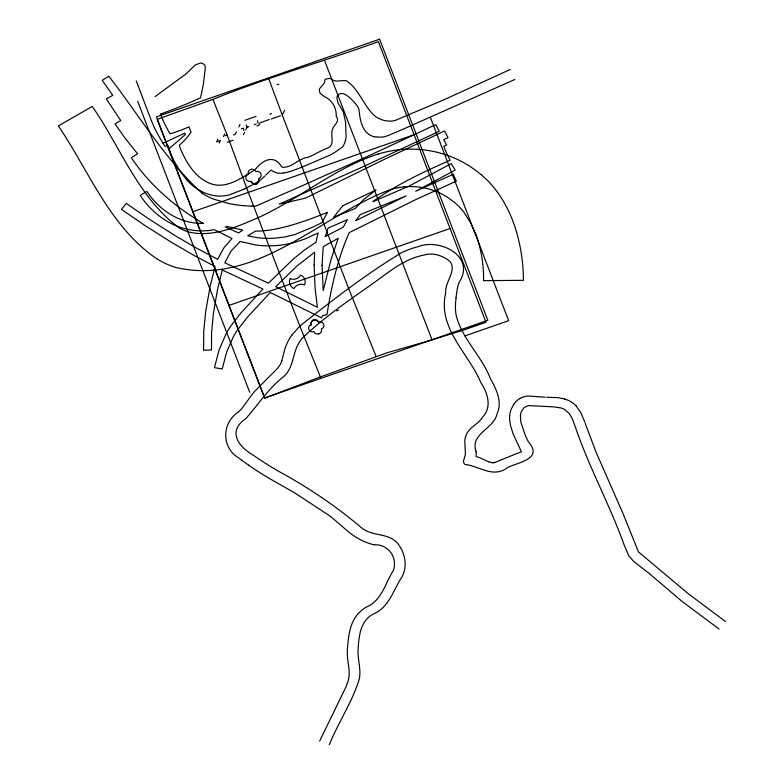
<?xml version="1.0" encoding="UTF-8"?>
<svg xmlns="http://www.w3.org/2000/svg" width="784" height="784" viewBox="0 0 784 784"><rect width="100%" height="100%" fill="white"/><g stroke="black" fill="none" stroke-linecap="round" stroke-linejoin="round"><path stroke-width="1.18" d="M455.994 297.959L456.935 290.884A49.088 46.442 -2 0 1 459.101 282.367C476.123 256.456 439.912 237.973 418.303 246.607A86.505 81.84 -2 0 0 402.143 252.389C367.392 273.185 335.121 298.165 303.339 323.273A96.951 91.718 -2 0 0 299.792 326.369A78.008 73.804 -2 0 0 298.185 327.888L292.118 334.788M317.99 233.309L315.932 242.256L304.564 249.988L293.471 258.896L268.402 283.21L224.753 262.777L231.035 251.145L240.159 241.472M281.819 360.63L284.876 349.096A52.949 50.088 -2 0 1 292.079 334.768M217.893 139.052L216.727 141.973L220.441 140.395L219.275 143.1M223.46 136.651L224.626 133.927M238.816 126.979L239.992 124.411M245.804 129.86L246.98 127.361L246.274 124.97M236.464 131.81L235.278 134.221L233.426 135.005M243.442 134.681L244.618 132.271M376.163 356.563L348.38 287.924L282.309 115.15L284.661 110.319M329.28 744.8C338.286 722.436 352.339 702.052 359.307 678.983C361.12 669.908 358.112 660.922 358.014 651.867C358.67 638.294 359.474 621.634 372.929 614.244C388.345 608.031 392.774 591.812 400.663 578.955C408.337 567.753 405.455 552.465 396.998 542.616C387.796 532.826 372.253 536.393 361.934 528.112C336.522 506.523 308.7 487.707 279.369 471.703A314.247 297.303 -2 0 1 253.742 455.514C238.914 447.105 226.703 431.504 245.911 418.519C258.142 404.779 268.069 388.991 282.701 377.369C293.628 368.882 292.275 354.025 298.831 343.02A39.249 37.142 -2 0 1 302.261 338.159C323.037 318.196 347.038 301.673 370.597 285.131C387.188 273.528 403.143 259.171 423.605 255.133C432.837 252.262 442.676 255.535 449.996 261.376C457.131 270.901 444.626 281.966 445.743 292.687C437.158 328.192 468.567 353.065 480.915 382.739C487.677 392.853 492.136 406.896 482.787 416.902C478.23 424.546 468.107 427.574 465.588 436.59A21.815 20.639 -2 0 0 464.775 440.667L465.412 454.387L463.403 461.384L464.226 463.765A4.567 4.322 -2 0 0 465.079 464.461C479.72 466.137 493.381 478.71 507.865 467.382C519.077 462.021 543.42 458.836 528.279 441.608A105.84 100.136 -2 0 1 524.957 434.385L520.782 421.978L520.419 415.079A15.876 15.023 -2 0 1 521.566 411.208L524.084 407.553L528.269 405.573L553.994 406.906L561.393 408.043L564.617 409.375L569.39 413.668L572.389 418.93L575.436 427.231C589.127 467.607 609.942 505.072 624.231 545.203L628.778 555.787L633.648 561.403L649.142 573.447L682.1 601.465L719.085 629.042M319.637 741.105L344.999 688.94A81.154 76.783 -2 0 0 345.862 687.078L347.89 681.727A31.683 29.968 -2 0 0 348.9 677.092A39.053 36.946 -2 0 0 349.125 671.261A48.618 46.001 -2 0 0 348.958 668.683L347.724 659.471A69.678 65.925 -2 0 1 347.479 656.982L347.39 655.63A76.832 72.687 -2 0 1 347.557 647.055C348.596 634.325 350.379 619.968 360.767 611.177A42.512 40.219 -2 0 1 362.404 609.795A56.869 53.802 -2 0 1 365.648 607.394C381.69 601.142 385.111 583.482 393.401 570.389C397.851 557.199 388.1 543.998 374.086 544.792M327.428 212.484L321.852 222.705L313.933 226.615L294.568 234.632L284.945 236.935L275.008 238.169A84.535 79.978 -2 0 1 257.181 237.64L247.734 235.817L255.437 231.133L258.544 231.104A83.702 79.184 -2 0 0 264.12 230.77C286.091 228.379 307.005 220.402 327.457 212.444M513.843 404.191L511.129 409.366A27.587 26.097 -2 0 0 509.571 418.705L510.433 425.232L513.108 433.866L521.448 451.839L517.479 453.338M265.619 175.214L271.068 170.04L272.665 171.128A14.671 13.877 -2 0 0 280.368 173.313L283.612 172.999M264.737 176.135L259.475 180.859L253.516 184.407M342.608 205.947L333.592 217.295L355.279 208.456L364.433 198.862L375.987 190.002M274.39 371.616L272.528 373.429M271.93 373.997L254.516 391.52A87.867 83.133 -2 0 0 251.693 395.077L241.982 408.346A37.897 35.848 -2 0 1 240.521 409.905L238.601 411.786M238.336 412.031C221.774 422.772 221.147 447.801 238.757 457.895A113.582 107.457 -2 0 0 241.874 460.335M169.03 148.803L185.406 134.485L184.897 133.123L163.033 143.168M155.173 96.559L186.131 73.814L195.108 65.072L200.302 63.083A6.37 6.027 -2 0 1 202.576 63.406L204.889 65.131L205.339 67.836L203.37 84.329L200.537 97.843L192.345 101.489A476.241 450.565 -2 0 1 160.495 114.043A122.539 115.934 -2 0 0 170.069 133.77A116.306 110.034 -2 0 0 188.964 126.802L191.051 132.212A70.609 66.797 -2 0 1 179.291 145.246A73.03 69.1 -2 0 0 180.751 149.509C186.474 162.69 194.608 176.39 208.191 182.603C223.734 190.257 239.424 179.389 252.399 171.412A33.477 31.664 -2 0 0 255.682 168.932C263.267 159.554 274.439 154.35 281.73 166.933A3.175 3.009 -2 0 0 282.554 167.266C292.138 167.835 298.547 158.29 307.965 157.31C314.629 154.86 320.293 150.636 327.036 148.362C335.601 145.383 330.191 135.877 332.357 129.703C333.582 124.617 340.442 122.03 336.228 116.257C336.552 107.643 332.21 100.332 324.498 96.589A30.811 29.155 -2 0 0 322.832 95.491L320.068 93.325L319.294 90.229A6.811 6.439 -2 0 1 319.676 88.602L324.272 83.114L325.115 79.213L329.358 78.42A7.399 6.997 -2 0 1 331.015 78.831C335.748 83.163 341.383 79.605 346.557 80.85C358.935 89.18 363.374 105.027 373.85 115.15A25.509 24.137 -2 0 0 379.711 118.874L382.347 119.913A23.402 22.138 -2 0 0 387.276 120.991L390.883 121.118A20.315 19.218 -2 0 0 395.048 120.52L443.205 100.117L510.188 69.502M338.864 149.558L342.922 146.765A32.066 30.331 -2 0 0 346.107 137.229L345.509 121.667L343.402 112.396A22.266 21.07 -2 0 0 342.069 109.74L338.022 103.174L336.934 98.206A10.417 9.849 -2 0 1 337.247 96.207C342.304 87.739 353.672 101.263 357.269 105.948A20.786 19.659 -2 0 1 358.994 109.731C360.13 120.52 362.061 133.564 374.438 136.896M338.394 149.901L337.786 150.342M337.61 150.469L333.308 153.311A69.766 66.013 -2 0 1 330.231 155.065L301.811 167.208M519.763 398.586L520.37 398.233A18.238 17.258 -2 0 1 528.416 396.047L536.746 396.606M391.432 134.152L404.426 128.586M390.638 134.564L384.826 136.69A22.226 21.021 -2 0 1 380.426 137.122L377.868 137.063M245.147 188.601L252.399 184.955M244.657 188.846L244.167 189.091M243.667 189.336L228.918 195.01A38.759 36.672 -2 0 1 224.057 195.863L222.823 195.971A34.094 32.252 -2 0 1 216.58 195.912L216.09 195.863A38.955 36.858 -2 0 1 208.142 194.138L206.79 193.697A44.659 42.248 -2 0 1 202.929 192.119L200.077 190.679A47.559 45.002 -2 0 1 196.598 188.572L193.285 186.171A55.703 52.704 -2 0 1 186.514 179.673M318.069 233.005L304.79 239.032L293.686 242.677A93.551 88.504 -2 0 1 274.429 245.696L266.374 245.843A91.13 86.211 -2 0 1 256.084 245.059L240.286 241.511M375.742 190.12L342.824 205.751M500.917 459.983L517.058 453.466M500.388 460.237L495.106 462.374M269.284 119.472L259.994 122.912L258.818 125.332L256.956 125.979M279.202 204.124L359.778 168.246L439.275 131.3L435.757 124.607L367.951 156.212L302.448 185.661L255.711 206.143L251.674 206.114M301.164 167.482L290.09 171.549A54.282 51.352 -2 0 1 284.269 172.901L283.847 172.96M514.872 79.458L404.515 128.556M244.873 120.334L256.025 116.336M246.98 127.361L248.832 126.626M254.408 124.695L256.27 123.95M251.174 181.996A3.959 3.744 -2 0 0 256.26 184.064L256.339 184.034M232.966 140.238L227.389 142.276M212.915 99.392C267.128 77.449 323.4 61.544 378.398 41.64L485.992 322.244L461.825 330.642L428.309 341.011L387.316 352.682L314.835 378.995L264.698 398.223L157.163 119.54L159.015 118.776A21.913 6.742 -21.1 0 1 164.591 116.659L212.915 99.392L227.164 135.044L246.989 188.875L299.41 325.007L320.411 377.006M336.552 310.827L338.414 310.141M271.156 119.031L280.447 115.767M225.302 135.691L227.164 135.044M192.57 211.817L413.834 134.838M228.654 305.525L449.918 228.546M464.902 335.915L508.659 320.685L430.485 117.659M269.745 114.307L271.607 113.66M226.752 226.36L242.638 230.075L238.601 232.946L225.165 226.89M378.133 154.046C334.366 168.06 299.096 199.312 257.475 217.962C235.955 227.291 211.807 237.826 187.974 231.839A41.444 39.21 -2 0 1 178.899 227.654M306.015 197.852L385.424 158.838L444.567 130.977L448.036 137.69L443.705 139.709L446.674 144.922L443.871 146.353C446.174 152.909 447.076 153.87 450.143 160.25C423.497 172.01 396.586 184.397 372.978 201.645L409.405 185.926L451.143 163.64L455.181 170.069L415.687 191.267L453.162 174.313L456.376 181.143L415.677 199.646L349.252 232.583C337.835 258.308 331.475 286.082 327.104 313.806L326.889 314.698L322.724 315.55L321.46 317.804L270.245 292.491L247.381 317.265L237.121 330.476A93.276 88.249 -2 0 0 233.191 337.071L226.703 351.957L222.225 368.95L214.434 367.657L219.187 349.654L226.145 333.68A101.185 95.726 -2 0 1 230.408 326.536L240.61 313.296L262.944 289.012L222.225 269.98L217.384 290.256L213.336 313.943L211.553 333.161L211.484 349.948L203.575 350.281L203.713 331.603L205.653 311.807L210.239 285.768L215.071 266.482L193.893 255.378L170.657 241.825L145.02 225.557L121.461 209.416L126.244 203.428L149.558 219.402L174.959 235.533L196.118 247.92L217.697 259.318L223.754 248.009L232.005 238.473L214.277 229.712L208.505 230.545A63.935 60.486 -2 0 1 182.398 228.007C164.963 222.764 150.185 210.455 140.179 195.432L146.902 191.443C155.898 204.967 169.138 216.1 184.818 220.892A56.36 53.322 -2 0 0 203.213 223.371L203.232 223.371M305.329 198.058L304.3 198.362M303.614 198.558L281.025 203.82M241.384 128.743L243.246 128.262L243.942 130.369M276.977 84.535L278.849 84.251M399.615 149.626L391.863 150.734A115.963 109.711 -2 0 0 378.133 154.056M403.809 186.847L399.066 187.523A75.695 71.618 -2 0 0 390.599 189.552C319.931 215.541 257.132 286.513 175.44 267.403A81.34 76.95 -2 0 1 157.094 258.975C110.162 227.301 89.043 171.216 58.388 125.92L92.247 106.418C120.393 146.784 138.239 197.548 178.879 227.683M493.234 462.736L493.41 462.727A8.928 8.448 -2 0 0 495.106 462.364M203.301 223.371C175.204 207.094 149.587 185.004 131.33 157.702L137.621 153.801L125.234 138.356L115.013 123.999L120.756 120.569L106.31 98.892L112.759 95.354L102.214 80.36L108.839 76.234C139.199 115.238 164.944 159.495 201.831 192.942M374.654 136.886L377.398 137.033M483.875 280.662L523.447 280.319A203.379 192.413 -2 0 0 521.84 257.201C518.626 233.456 510.766 209.867 496.252 190.571A107.045 101.273 -2 0 0 487.668 180.594L481.151 174.538M546.595 397.243L556.846 397.576A49.363 46.697 -2 0 1 558.286 397.723L564.754 399.036M544.949 397.223L537.069 396.655M488.589 461.796L480.69 458.101A30.439 28.802 -2 0 0 476.074 456.562A39.592 37.456 -2 0 0 476.084 451.702M248.616 465.186L241.874 460.335M725.612 621.604L688.45 593.86L638.47 551.916L623.094 513.736L596.154 452.417L585.178 423.262M454.632 202.429L458.875 206.398A67.826 64.17 -2 0 1 464.03 212.435L470.527 222.656L475.77 234.289M576.289 406.141L581.032 413.041L584.815 422.184M186.504 179.683L179.565 170.461L173.205 159.397A81.673 77.273 -2 0 1 170.971 154.35L168.031 145.54L165.003 146.383L160.808 139.513A133.26 126.077 -2 0 1 150.391 118.061L136.259 80.958M432.033 339.815L324.468 60.28M137.661 101.263L249.733 392.314M268.647 78.459L282.309 115.15M257.417 120.707L258.122 123.157M476.104 451.702C469.704 433.454 493.832 429.397 497.125 413.589C502.769 401.388 495.9 388.658 490.108 377.976C481.405 355.603 461.923 338.796 456.141 315.227A42.336 40.053 -2 0 1 455.651 311.532L455.533 309.925M403.819 186.896A65.562 62.024 -2 0 1 454.514 202.556M475.927 234.23A150.028 141.943 -2 0 1 483.601 280.662M399.615 149.675A105.134 99.47 -2 0 1 481.033 174.665M374.076 544.831A58.888 55.713 -2 0 1 357.543 538.089L355.848 537.109A74.147 70.148 -2 0 1 349.272 532.483L331.201 516.96A82.614 78.165 -2 0 0 328.035 514.765L294.451 492.724L273.998 481.121A324.409 306.916 -2 0 1 248.616 465.177M274.371 371.606A56.007 52.989 -2 0 0 278.173 367.559L280.231 364.54A23.001 21.766 -2 0 0 281.799 360.62M455.455 309.925A88.014 83.271 -2 0 1 456.053 297.969M493.205 462.805A10.368 9.81 -2 0 1 488.657 461.678M513.873 404.211A20.07 18.983 -2 0 1 519.733 398.546M564.754 399.046A25.696 24.304 -2 0 1 576.358 406.083M201.782 193.001A57.036 53.969 -2 0 0 214.473 199.401L229.075 203.605A119.442 113.004 -2 0 0 251.674 206.084M311.209 325.252A3.959 3.744 -2 0 1 313.561 320.45A3.959 3.744 -2 0 1 318.637 322.626M258.563 179.281A3.959 3.744 -2 0 1 256.26 184.064M314.139 264.963L315.041 287.757L317.383 307.279L275.723 286.699L296.646 266.295L314.658 252.174L314.139 264.963M322.057 265.159L323.214 290.492L330.985 259.729L338.188 238.267L323.224 246.686L322.057 265.159M325.262 236.543L343.225 227.154L347.381 219.687L328.075 228.105L325.262 236.543M356.034 220.559L406.024 195.912L360.268 214.61L356.034 220.559M379.613 39.2L156.486 116.826L264.718 397.929L487.844 320.303L379.613 39.2M290.149 278.634A7.918 7.487 -2 0 0 300.664 274.968A7.918 7.487 -2 0 1 304.496 284.906A7.918 7.487 -2 0 0 293.98 288.571A7.918 7.487 -2 0 1 290.149 278.634M256.172 183.446A3.959 3.744 -2 0 0 258.534 178.634A3.959 3.744 -2 0 0 260.905 173.832A3.959 3.744 -2 0 0 255.829 171.608A3.959 3.744 -2 0 0 250.762 169.393A3.959 3.744 -2 0 0 248.391 174.195A3.959 3.744 -2 0 0 246.029 179.007A3.959 3.744 -2 0 0 251.105 181.222A3.959 3.744 -2 0 0 256.172 183.446M318.97 333.857A3.959 3.744 -2 0 0 321.332 329.045A3.959 3.744 -2 0 0 323.694 324.243A3.959 3.744 -2 0 0 318.627 322.018A3.959 3.744 -2 0 0 313.551 319.803A3.959 3.744 -2 0 0 311.189 324.605A3.959 3.744 -2 0 0 308.827 329.417A3.959 3.744 -2 0 0 313.894 331.632A3.959 3.744 -2 0 0 318.97 333.857"/></g></svg>
